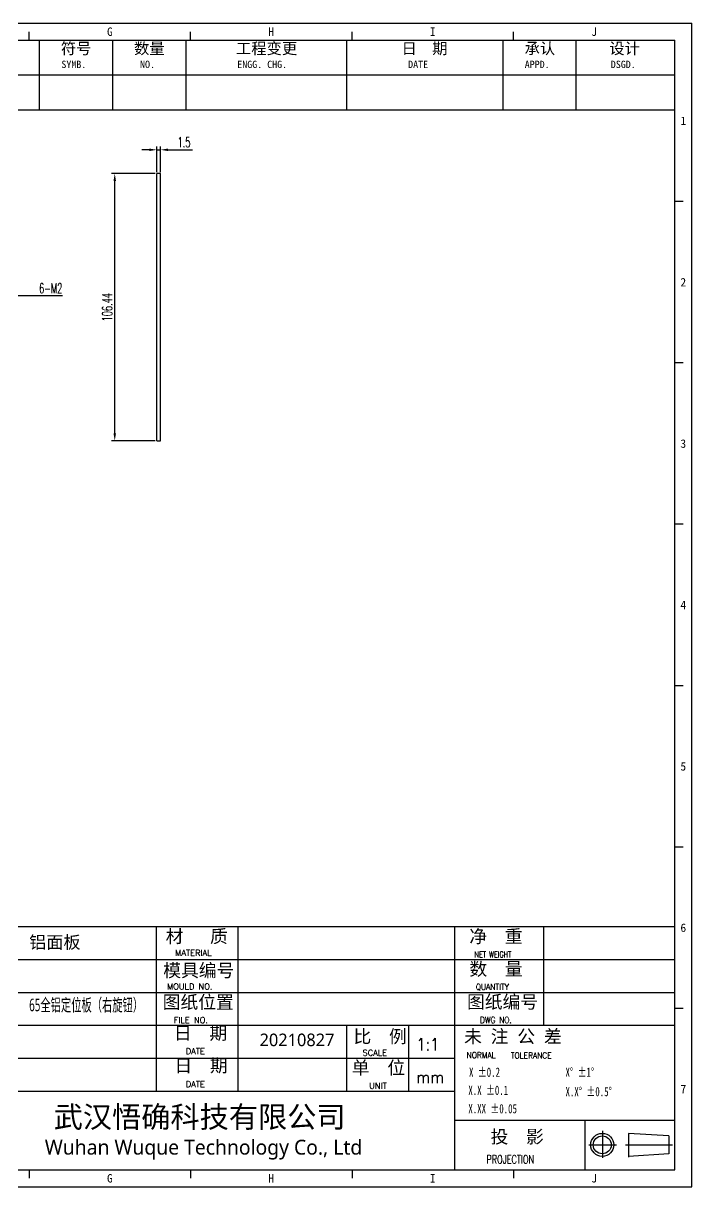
# Model space of a CAD drawing. Header units: millimetres. Extents: x 902 to 1558, y 228 to 692.
# Drawn here: x 1292 to 1558.2, y 228 to 691.5 of the extents above; entities that cross this region are included whole.
import ezdxf
from ezdxf.enums import TextEntityAlignment as Align

# ---------------------------------------------------------------- set-up
doc = ezdxf.new("R2010")
doc.units = ezdxf.units.MM
doc.header["$PDSIZE"] = -1
doc.layers.add('BORDER', color=5, linetype='Continuous')
doc.layers.add('标注线', color=7, linetype='Continuous')
doc.layers.add('dim', color=82, linetype='Continuous', lineweight=9)
doc.styles.add('BORDER', font='')
doc.styles.add('HZTXT', font='romans.shx', dxfattribs={"width": 0.6, "bigfont": 'HZTXT.shx'})
doc.styles.add('ROMANC', font='romanc.shx', dxfattribs={"bigfont": 'gbcbig.shx'})
doc.styles.add('图框文字', font='romans.shx')
doc.styles.get('BORDER').set_extended_font_data('SimSun')
doc.dimstyles.new('无公差', dxfattribs={"dimtxt": 4, "dimasz": 3, "dimexe": 1.25, "dimexo": 0.625, "dimgap": 1, "dimtad": 1, "dimtoh": 1, "dimdsep": 46, "dimtxsty": 'HZTXT', "dimcen": 3, "dimclrd": 1, "dimclre": 1, "dimclrt": 5, "dimazin": 0, "dimtp": 0.15, "dimtm": 0.15, "dimtfac": 1, "dimtmove": 0, "dimatfit": 3, "dimfxl": 0, "dimarcsym": 0})

# ---------------------------------------------------------------- blocks, each defined once
blk = doc.blocks.new('*D9')
at = {"layer": 'Defpoints', "color": 0, "ltscale": 0.5, "transparency": 16777216}
for p in [(1256.84, 607.25), (1258.82, 605.56)]:
    blk.add_point(p, dxfattribs=at)
at = {"layer": '标注线', "color": 1, "lineweight": -2, "ltscale": 0.5, "transparency": 16777216}
for p, q in [((1254.57, 609.21), (1252.29, 611.16)), ((1256.84, 607.25), (1258.82, 605.56)), ((1285.15, 582.93), (1261.09, 603.6)), ((1307.63, 582.93), (1285.15, 582.93))]:
    blk.add_line(p, q, dxfattribs=at)
at = {"layer": '标注线', "color": 1, "ltscale": 0.5, "transparency": 16777216}
for points in [[(1254.9, 609.59), (1254.24, 608.83), (1256.84, 607.25)], [(1261.42, 603.98), (1260.77, 603.22), (1258.82, 605.56)]]:
    blk.add_solid(points, dxfattribs=at)
at = {"layer": '标注线', "color": 5, "ltscale": 0.5, "transparency": 16777216, "insert": (1302.89, 585.93), "char_height": 4, "attachment_point": 5, "style": 'HZTXT'}
blk.add_mtext('6-M2', dxfattribs=at)
blk = doc.blocks.new('A4图框')
at = {"color": 253}
for p, q in [((2772.49, 2161.68), (2772.49, 2127.02)), ((2808.94, 2161.68), (2808.94, 2127.02)), ((2845.39, 2161.68), (2845.39, 2127.02)), ((2925.57, 2127.02), (2925.57, 2161.68)), ((3003.33, 2161.68), (3003.33, 2127.02)), ((3039.78, 2127.02), (3039.78, 2161.68)), ((2700.12, 2144.32), (3088.9, 2144.32)), ((2700.12, 2127.02), (3088.9, 2127.02))]:
    blk.add_line(p, q, dxfattribs=at)
at = {"lineweight": 25}
for p, q in [((3088.9, 1720.09), (2725.99, 1720.09)), ((2830.62, 1720.09), (2830.62, 1638.13)), ((2979.19, 1720.09), (2979.19, 1599.08)), ((3023.51, 1720.09), (3023.51, 1670.92)), ((3088.9, 1703.7), (2725.99, 1703.7)), ((3088.9, 1687.31), (2725.99, 1687.31)), ((3088.9, 1670.92), (2725.99, 1670.92)), ((2925.43, 1670.92), (2925.43, 1638.13)), ((2956.46, 1638.13), (2956.46, 1670.92)), ((2979.19, 1654.52), (2725.99, 1654.52)), ((2979.19, 1638.13), (2725.99, 1638.13)), ((3088.9, 1623.63), (2979.19, 1623.63)), ((3044.14, 1623.63), (3044.14, 1599.08)), ((3052.92, 1618.5), (3052.92, 1605.13)), ((3085.98, 1616), (3065.82, 1617.26)), ((3065.82, 1617.26), (3065.82, 1605.48)), ((3046.13, 1611.54), (3059.88, 1611.54)), ((3064.34, 1611.54), (3087.8, 1611.54)), ((3085.98, 1607.07), (3065.82, 1605.81))]:
    blk.add_line(p, q, dxfattribs=at)
for p, q in [((2871.36, 1720.09), (2871.36, 1638.13)), ((3085.98, 1616), (3085.98, 1607.07))]:
    blk.add_line(p, q)
for radius in [5.73, 4.47]:
    blk.add_circle((3052.76, 1611.54), radius, dxfattribs=at)
at = {"layer": 'BORDER', "color": 0, "linetype": 'Continuous'}
for p, q in [((2276.83, 2170.08), (3097.29, 2170.08)), ((3097.29, 1590.69), (3097.29, 2170.08)), ((2285.22, 2161.68), (3088.9, 2161.68)), ((2767.43, 2161.68), (2767.43, 2165.88)), ((2847.8, 2161.68), (2847.8, 2165.88)), ((2928.17, 2161.68), (2928.17, 2165.88)), ((3008.53, 2161.68), (3008.53, 2165.88)), ((3088.9, 1599.08), (3088.9, 2161.68)), ((3093.1, 2081.32), (3088.9, 2081.32)), ((3093.1, 2000.95), (3088.9, 2000.95)), ((3093.1, 1920.58), (3088.9, 1920.58)), ((3093.1, 1840.21), (3088.9, 1840.21)), ((3093.1, 1759.84), (3088.9, 1759.84)), ((3093.1, 1679.48), (3088.9, 1679.48)), ((2285.22, 1599.08), (3088.9, 1599.08)), ((2767.43, 1599.08), (2767.43, 1594.89)), ((2847.8, 1599.08), (2847.8, 1594.89)), ((2928.17, 1599.08), (2928.17, 1594.89)), ((3008.53, 1599.08), (3008.53, 1594.89)), ((2276.83, 1590.69), (3097.29, 1590.69))]:
    blk.add_line(p, q, dxfattribs=at)
at = {"lineweight": 25, "style": '图框文字'}
for s, height, width, p in [('NET WEIGHT', 3.007, 0.7, (2989.15, 1704.88)), ('QUANTITY', 3.007, 0.9, (2989.82, 1688.66)), ('DWG NO.', 3.007, 0.9, (2991.91, 1672.22)), ('1:1', 6.014, 0.9, (2960.13, 1658.6)), ('NORMAL', 3.007, 0.9, (2985.27, 1654.72)), ('TOLERANCE', 3.007, 0.9, (3007.24, 1654.55)), ('mm', 6.014, 0.9, (2960.13, 1642.21)), ('PROJECTION', 4.21, 0.7, (2995.09, 1602.19))]:
    blk.add_text(s, height=height, dxfattribs=dict(at, width=width)).set_placement(p)
for s, p in [('MOULD NO.', (2836.05, 1688.87)), ('FILE NO.', (2839.44, 1672.18)), ('DATE', (2845.37, 1656.66)), ('SCALE', (2933.43, 1655.89)), ('DATE', (2845.37, 1640.27)), ('UNIT', (2936.75, 1639.5))]:
    blk.add_text(s, height=3.007, dxfattribs=at).set_placement(p)
at = {"color": 4, "lineweight": 15, "width": 0.7}
for s, height, p in [('X %%p0.2', 4.622, (2986.42, 1645.42)), ('X%%d %%p1%%d', 4.6222, (3034.46, 1645.42)), ('X.X %%p0.1', 4.622, (2986.09, 1636.43)), ('X.X%%D %%p0.5%%D', 4.6222, (3034.46, 1635.75)), ('X.XX %%p0.05', 4.6222, (2986.09, 1627.24))]:
    blk.add_text(s, height=height, dxfattribs=at).set_placement(p)
at = {"color": 141, "char_height": 5.5887, "width": 97.8321, "attachment_point": 1}
for s, insert in [('{\\fSimSun|b0|i0|c134|p54;符号}', (2783.21, 2160.34)), ('{\\fSimSun|b0|i0|c134|p54;数量}', (2819.65, 2160.34)), ('{\\fSimSun|b0|i0|c134|p54;工程变更}', (2870.37, 2160.34)), ('{\\fSimSun|b0|i0|c134|p54;承认}', (3014.05, 2160.34)), ('{\\fSimSun|b0|i0|c134|p54;设计}', (3056.23, 2160.34)), ('{\\fSimSun|b0|i0|c134|p54;日  期}', (2952.83, 2160.34))]:
    blk.add_mtext(s, dxfattribs=dict(at, insert=insert))
at = {"color": 0, "linetype": 'Continuous', "char_height": 3.645, "width": 36.3332, "attachment_point": 1}
for s, insert in [('SYMB.', (2783.49, 2151.43)), ('NO.', (2822.65, 2151.43)), ('ENGG. CHG.', (2871.06, 2151.43)), ('DATE', (2956.13, 2151.43)), ('APPD.', (3014.16, 2151.43)), ('DSGD.', (3057.02, 2151.43))]:
    blk.add_mtext(s, dxfattribs=dict(at, insert=insert))
at = {"color": 7, "char_height": 6.4852, "attachment_point": 1}
for s, insert, width in [('{\\fSimSun|b0|i0|c134|p54;材   质}', (2835.4, 1718.66), 71.2021), ('{\\fSimSun|b0|i0|c134|p54;净  重}', (2986.55, 1718.61), 41.7984), ('{\\fSimSun|b0|i0|c134|p54;模具编号}', (2834.2, 1701.67), 46.0493), ('{\\fSimSun|b0|i0|c134|p54;数  量}', (2986.6, 1702.36), 42.8112), ('{\\fSimSun|b0|i0|c134|p54;图纸位置}', (2833.91, 1685.87), 72.6913), ('{\\fSimSun|b0|i0|c134|p54;图纸编号}', (2985.42, 1686), 41.8686), ('{\\fSimSun|b0|i0|c134|p54;日  期  }', (2839.52, 1670.49), 28.2719), ('{\\fSimSun|b0|i0|c134|p54;比  例  }', (2928.91, 1668.79), 28.2719), ('{\\fSimSun|b0|i0|c134|p54;未 注 公 差}', (2983.96, 1668.81), 58.65), ('{\\fSimSun|b0|i0|c134|p54;日  期  }', (2839.74, 1654.27), 28.2719), ('{\\fSimSun|b0|i0|c134|p54;单  位  }', (2928.09, 1653.22), 28.2719), ('{\\fSimSun|b0|i0|c134|p54;投  影}', (2997.15, 1618.85), 28.2719)]:
    blk.add_mtext(s, dxfattribs=dict(at, insert=insert, width=width))
at = {"lineweight": 25, "insert": (2840.11, 1708.6), "char_height": 3.007, "width": 44.1748, "attachment_point": 1, "style": '图框文字'}
blk.add_mtext('MATERIAL', dxfattribs=at)
at = {"color": 7, "attachment_point": 5}
for s, insert, char_height in [('{\\fSimHei|b0|i0|c134|p49;武汉悟确科技有限公司}', (2852.29, 1624.86), 10.6528), ('{\\fMicrosoft YaHei|b0|i0|c134|p34; Wuhan Wuque Technology Co., Ltd}', (2853, 1609.13), 7.3824)]:
    blk.add_mtext(s, dxfattribs=dict(at, insert=insert, char_height=char_height))
at = {"layer": 'BORDER', "color": 0, "style": 'BORDER'}
for s, p in [('G', (2807.61, 2165.88)), ('H', (2887.98, 2165.88)), ('I', (2968.35, 2165.88)), ('J', (3048.72, 2165.88)), ('1', (3093.1, 2121.5)), ('2', (3093.1, 2041.13)), ('3', (3093.1, 1960.76)), ('4', (3093.1, 1880.4)), ('5', (3093.1, 1800.03)), ('6', (3093.1, 1719.66)), ('7', (3093.1, 1639.29)), ('G', (2807.61, 1594.89)), ('H', (2887.98, 1594.89)), ('I', (2968.35, 1594.89)), ('J', (3048.72, 1594.89))]:
    blk.add_text(s, height=4.2, dxfattribs=at).set_placement(p, align=Align.MIDDLE_CENTER)
blk = doc.blocks.new('*D25')
at = {"color": 1, "lineweight": -2, "transparency": 16777216}
for p, q in [((1344.52, 631.62), (1327.16, 631.62)), ((1328.41, 528.18), (1328.41, 628.62)), ((1344.52, 525.18), (1327.16, 525.18))]:
    blk.add_line(p, q, dxfattribs=at)
at = {"color": 1, "transparency": 16777216}
for points in [[(1327.91, 628.62), (1328.91, 628.62), (1328.41, 631.62)], [(1327.91, 528.18), (1328.91, 528.18), (1328.41, 525.18)]]:
    blk.add_solid(points, dxfattribs=at)
at = {"layer": 'Defpoints', "color": 0, "transparency": 16777216}
for p in [(1328.41, 631.62), (1345.15, 631.62), (1345.15, 525.18)]:
    blk.add_point(p, dxfattribs=at)
at = {"color": 5, "transparency": 16777216, "insert": (1325.41, 578.4), "char_height": 4, "attachment_point": 5, "rotation": 90, "style": 'HZTXT'}
blk.add_mtext('106.44', dxfattribs=at)
blk = doc.blocks.new('*D26')
at = {"color": 1, "lineweight": -2, "transparency": 16777216}
for p, q in [((1342.15, 641.11), (1339.15, 641.11)), ((1345.15, 632.24), (1345.15, 642.36)), ((1345.15, 641.11), (1346.65, 641.11)), ((1346.65, 632.24), (1346.65, 642.36)), ((1349.65, 641.11), (1359.33, 641.11))]:
    blk.add_line(p, q, dxfattribs=at)
at = {"color": 1, "transparency": 16777216}
for points in [[(1342.15, 641.61), (1342.15, 640.61), (1345.15, 641.11)], [(1349.65, 641.61), (1349.65, 640.61), (1346.65, 641.11)]]:
    blk.add_solid(points, dxfattribs=at)
at = {"layer": 'Defpoints', "color": 0, "transparency": 16777216}
for p in [(1346.65, 641.11), (1345.15, 631.62), (1346.65, 631.62)]:
    blk.add_point(p, dxfattribs=at)
at = {"color": 5, "transparency": 16777216, "insert": (1355.99, 644.11), "char_height": 4, "attachment_point": 5, "style": 'HZTXT'}
blk.add_mtext('1.5', dxfattribs=at)

msp = doc.modelspace()

# ---------------------------------------------------------------- linework, layer by layer
at = {"color": 7, "linetype": 'Continuous', "lineweight": 25}
for p, q in [((1346.647, 631.619), (1345.147, 631.619)), ((1345.147, 525.179), (1345.147, 631.619)), ((1346.647, 525.179), (1346.647, 631.619)), ((1345.147, 525.179), (1346.647, 525.179))]:
    msp.add_line(p, q, dxfattribs=at)

# ---------------------------------------------------------------- block references
at = {"xscale": 0.8000000000001819, "yscale": 0.8000000000001819, "zscale": 0.8000000000001819}
msp.add_blockref('A4图框', (-919.629, -1044.547), dxfattribs=at)

# ---------------------------------------------------------------- texts
at = {"layer": 'dim', "color": 42, "char_height": 5, "attachment_point": 1, "style": 'ROMANC'}
for s, insert in [('{\\fMicrosoft YaHei|b0|i0|c134|p34;铝面板}', (1294.325, 327.907)), ('{\\fMicrosoft YaHei|b0|i0|c134|p34;\\W0.6;65全铝定位板（右旋钮）}', (1294.325, 302.927)), ('{\\fMicrosoft YaHei|b0|i0|c134|p34;2021082\\fMicrosoft YaHei|b0|i0|c0|p34;7}', (1386.093, 289.014))]:
    msp.add_mtext(s, dxfattribs=dict(at, insert=insert))

# ---------------------------------------------------------------- dimensions: what is measured, and where the dimension line sits
dim = msp.add_linear_dim(base=(1346.647, 641.112), p1=(1345.147, 631.619), p2=(1346.647, 631.619), dimstyle='无公差')
dim.commit()
dim.dimension.update_dxf_attribs({"geometry": '*D26', "text_midpoint": (1355.99, 644.112)})
dim = msp.add_linear_dim(base=(1328.409, 631.619), p1=(1345.147, 525.179), p2=(1345.147, 631.619), angle=90, dimstyle='无公差')
dim.commit()
dim.dimension.update_dxf_attribs({"geometry": '*D25', "text_midpoint": (1325.409, 578.399)})
at = {"layer": '标注线', "ltscale": 0.5}
dim = msp.add_diameter_dim_2p(p1=(1256.845, 607.253), p2=(1258.816, 605.558), text='6-M2', dimstyle='无公差', dxfattribs=at)
dim.commit()
dim.dimension.update_dxf_attribs({"geometry": '*D9', "text_midpoint": (1302.886, 582.93), "dimtype": 163})

doc.saveas('drawing.dxf')
